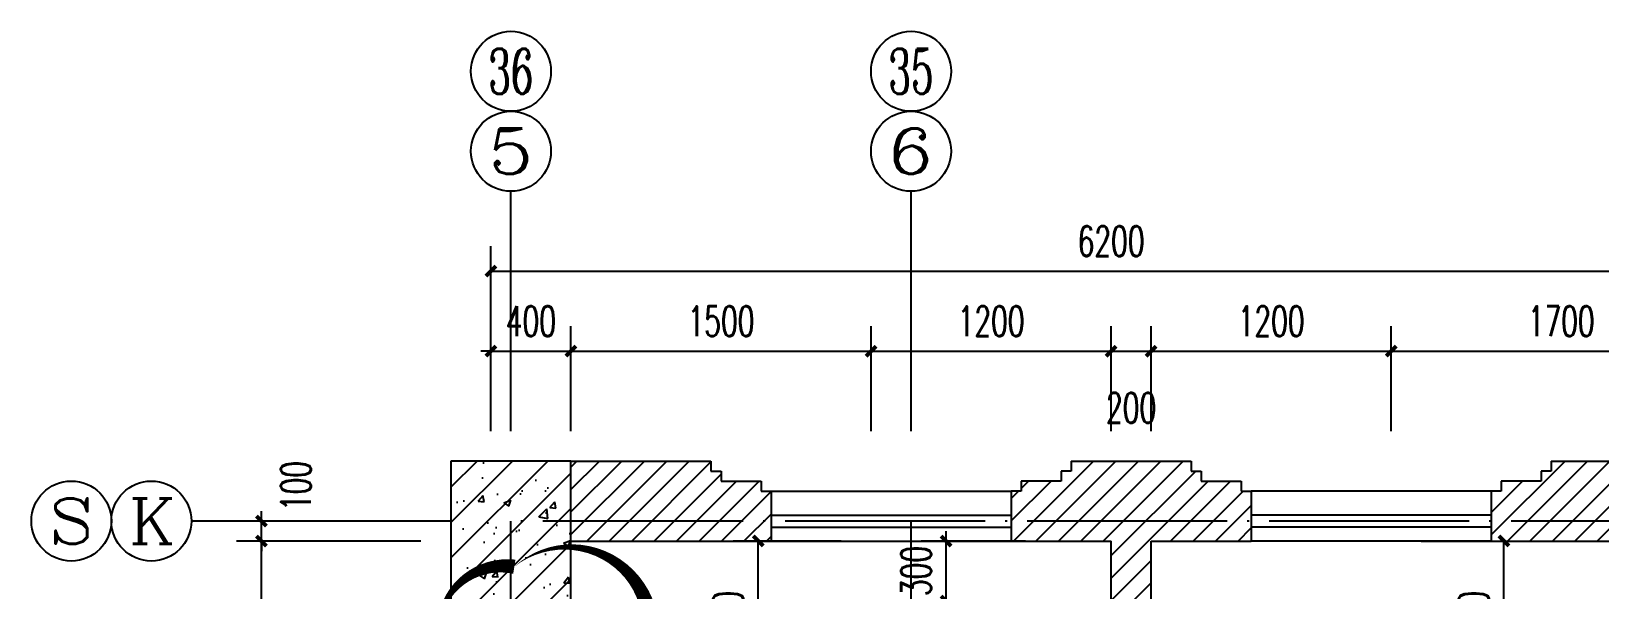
# Model space of a CAD drawing. Extents: x 307762 to 522490, y -326758 to -245675.
# Drawn here: x 393102 to 400941, y -297748 to -294955 of the extents above; entities that cross this region are included whole.
import ezdxf
from ezdxf.enums import TextEntityAlignment as Align

# ---------------------------------------------------------------- set-up
doc = ezdxf.new("R2010")
doc.units = 0
doc.header["$LTSCALE"] = 1000
doc.header["$MEASUREMENT"] = 0
doc.linetypes.add('DOTE', pattern=[2.42, 2, -0.2, 0.02, -0.2])
doc.layers.get('0').update_dxf_attribs({"linetype": 'CONTINUOUS'})
doc.layers.get('Defpoints').update_dxf_attribs({"color": 6, "linetype": 'CONTINUOUS'})
for name, color, linetype in [('A-墙线', 2, 'CONTINUOUS'), ('A-外窗', 145, 'CONTINUOUS'), ('AXIS', 3, 'CONTINUOUS'), ('AXIS_TEXT', 7, 'CONTINUOUS'), ('COLUMN', 2, 'CONTINUOUS'), ('DOTE', 1, 'DOTE'), ('PUB_DIM', 3, 'CONTINUOUS'), ('PUB_HATCH', 250, 'CONTINUOUS')]:
    doc.layers.add(name, color=color, linetype=linetype)
doc.styles.add('_TCH_AXIS', font='COMPLEX', dxfattribs={"bigfont": 'GBCBIG'})
doc.styles.add('COMPLEX', font='COMPLEX')
doc.styles.add('DIM_FONT', font='SIMPLEX.shx', dxfattribs={"width": 0.65})
doc.dimstyles.new('DIMN50', dxfattribs={"dimscale": 0.5, "dimtxt": 300, "dimasz": 100, "dimexe": 250, "dimexo": 300, "dimgap": 150, "dimtad": 1, "dimdec": 0, "dimzin": 0, "dimdsep": 46, "dimtxsty": 'DIM_FONT', "dimblk": 'ARCHTICK', "dimcen": 0.09, "dimclrt": 7, "dimazin": 2, "dimtfac": 1, "dimtdec": 0, "dimtix": 1, "dimtmove": 2, "dimatfit": 3, "dimfxl": 0, "dimtolj": 1, "dimtzin": 0, "dimarcsym": 0})

# ---------------------------------------------------------------- blocks, each defined once
blk = doc.blocks.new('_ArchTick')
at = {"color": 0, "linetype": 'ByBlock', "const_width": 0.4}
blk.add_lwpolyline([(-0.5, -0.5), (0.5, 0.5)], dxfattribs=at)
blk = doc.blocks.new('*D102')
at = {"layer": 'Defpoints', "color": 0}
for p in [(399898.8, -297504.9), (400462.4, -297504.9), (399898.8, -298254.9)]:
    blk.add_point(p, dxfattribs=at)
at = {"layer": 'PUB_DIM', "color": 0, "lineweight": -2}
for p, q in [((400048.8, -297504.9), (400587.4, -297504.9)), ((400462.4, -298254.9), (400462.4, -297504.9)), ((400048.8, -298254.9), (400587.4, -298254.9))]:
    blk.add_line(p, q, dxfattribs=at)
at = {"layer": 'PUB_DIM', "color": 0, "lineweight": -2, "xscale": 50, "yscale": 50, "zscale": 50}
for p, rotation in [((400462.4, -297504.9), 90), ((400462.4, -298254.9), 270)]:
    blk.add_blockref('_ArchTick', p, dxfattribs=dict(at, rotation=rotation))
at = {"layer": 'PUB_DIM', "color": 7, "insert": (400312.4, -297879.9), "char_height": 150, "attachment_point": 5, "rotation": 90, "style": 'DIM_FONT'}
blk.add_mtext('\\A1;750', dxfattribs=at)
blk = doc.blocks.new('*D122')
at = {"layer": 'Defpoints', "color": 0}
for p in [(396735.1, -297504.9), (397298.8, -297504.9), (397298.8, -298254.9)]:
    blk.add_point(p, dxfattribs=at)
at = {"layer": 'PUB_DIM', "color": 0, "lineweight": -2}
for p, q in [((397148.8, -297504.9), (396610.1, -297504.9)), ((396735.1, -298254.9), (396735.1, -297504.9)), ((397148.8, -298254.9), (396610.1, -298254.9))]:
    blk.add_line(p, q, dxfattribs=at)
at = {"layer": 'PUB_DIM', "color": 0, "lineweight": -2, "xscale": 50, "yscale": 50, "zscale": 50}
for p, rotation in [((396735.1, -297504.9), 90), ((396735.1, -298254.9), 270)]:
    blk.add_blockref('_ArchTick', p, dxfattribs=dict(at, rotation=rotation))
at = {"layer": 'PUB_DIM', "color": 7, "insert": (396585.1, -297879.9), "char_height": 150, "attachment_point": 5, "rotation": 90, "style": 'DIM_FONT'}
blk.add_mtext('\\A1;750', dxfattribs=at)
blk = doc.blocks.new('*D126')
at = {"layer": 'AXIS', "color": 0, "lineweight": -2}
for p, q in [((395398.8, -296954.9), (395398.8, -296429.9)), ((395798.8, -296954.9), (395798.8, -296429.9)), ((395398.8, -296554.9), (395348.8, -296554.9)), ((395398.8, -296554.9), (395798.8, -296554.9)), ((395798.8, -296554.9), (395848.8, -296554.9))]:
    blk.add_line(p, q, dxfattribs=at)
at = {"layer": 'Defpoints', "color": 0}
for p in [(395798.8, -296554.9), (395398.8, -297104.9), (395798.8, -297104.9)]:
    blk.add_point(p, dxfattribs=at)
at = {"layer": 'AXIS', "color": 0, "lineweight": -2, "xscale": 50, "yscale": 50, "zscale": 50}
blk.add_blockref('_ArchTick', (395398.8, -296554.9), dxfattribs=at)
at = {"layer": 'AXIS', "color": 0, "lineweight": -2, "xscale": 50, "yscale": 50, "zscale": 50, "rotation": 180}
blk.add_blockref('_ArchTick', (395798.8, -296554.9), dxfattribs=at)
at = {"layer": 'AXIS', "color": 7, "insert": (395598.8, -296404.9), "char_height": 150, "attachment_point": 5, "style": 'DIM_FONT'}
blk.add_mtext('\\A1;400', dxfattribs=at)
blk = doc.blocks.new('*D127')
at = {"layer": 'AXIS', "color": 0, "lineweight": -2}
for p, q in [((395798.8, -296954.9), (395798.8, -296429.9)), ((397298.8, -296954.9), (397298.8, -296429.9)), ((395798.8, -296554.9), (397298.8, -296554.9))]:
    blk.add_line(p, q, dxfattribs=at)
at = {"layer": 'Defpoints', "color": 0}
for p in [(397298.8, -296554.9), (395798.8, -297104.9), (397298.8, -297104.9)]:
    blk.add_point(p, dxfattribs=at)
at = {"layer": 'AXIS', "color": 0, "lineweight": -2, "xscale": 50, "yscale": 50, "zscale": 50, "rotation": 180}
blk.add_blockref('_ArchTick', (395798.8, -296554.9), dxfattribs=at)
at = {"layer": 'AXIS', "color": 0, "lineweight": -2, "xscale": 50, "yscale": 50, "zscale": 50}
blk.add_blockref('_ArchTick', (397298.8, -296554.9), dxfattribs=at)
at = {"layer": 'AXIS', "color": 7, "insert": (396548.8, -296404.9), "char_height": 150, "attachment_point": 5, "style": 'DIM_FONT'}
blk.add_mtext('\\A1;1500', dxfattribs=at)
blk = doc.blocks.new('*D128')
at = {"layer": 'AXIS', "color": 0, "lineweight": -2}
for p, q in [((397298.8, -296954.9), (397298.8, -296429.9)), ((398498.8, -296954.9), (398498.8, -296429.9)), ((397298.8, -296554.9), (398498.8, -296554.9))]:
    blk.add_line(p, q, dxfattribs=at)
at = {"layer": 'Defpoints', "color": 0}
for p in [(398498.8, -296554.9), (397298.8, -297104.9), (398498.8, -297104.9)]:
    blk.add_point(p, dxfattribs=at)
at = {"layer": 'AXIS', "color": 0, "lineweight": -2, "xscale": 50, "yscale": 50, "zscale": 50, "rotation": 180}
blk.add_blockref('_ArchTick', (397298.8, -296554.9), dxfattribs=at)
at = {"layer": 'AXIS', "color": 0, "lineweight": -2, "xscale": 50, "yscale": 50, "zscale": 50}
blk.add_blockref('_ArchTick', (398498.8, -296554.9), dxfattribs=at)
at = {"layer": 'AXIS', "color": 7, "insert": (397898.8, -296404.9), "char_height": 150, "attachment_point": 5, "style": 'DIM_FONT'}
blk.add_mtext('\\A1;1200', dxfattribs=at)
blk = doc.blocks.new('*D129')
at = {"layer": 'AXIS', "color": 0, "lineweight": -2}
for p, q in [((398498.8, -296954.9), (398498.8, -296429.9)), ((398698.8, -296954.9), (398698.8, -296429.9)), ((398498.8, -296554.9), (398698.8, -296554.9))]:
    blk.add_line(p, q, dxfattribs=at)
at = {"layer": 'Defpoints', "color": 0}
for p in [(398698.8, -296554.9), (398498.8, -297104.9), (398698.8, -297104.9)]:
    blk.add_point(p, dxfattribs=at)
at = {"layer": 'AXIS', "color": 0, "lineweight": -2, "xscale": 50, "yscale": 50, "zscale": 50, "rotation": 180}
blk.add_blockref('_ArchTick', (398498.8, -296554.9), dxfattribs=at)
at = {"layer": 'AXIS', "color": 0, "lineweight": -2, "xscale": 50, "yscale": 50, "zscale": 50}
blk.add_blockref('_ArchTick', (398698.8, -296554.9), dxfattribs=at)
at = {"layer": 'AXIS', "color": 7, "insert": (398598.8, -296838.7), "char_height": 150, "attachment_point": 5, "style": 'DIM_FONT'}
blk.add_mtext('\\A1;200', dxfattribs=at)
blk = doc.blocks.new('*D130')
at = {"layer": 'AXIS', "color": 0, "lineweight": -2}
for p, q in [((398698.8, -296954.9), (398698.8, -296429.9)), ((399898.8, -296954.9), (399898.8, -296429.9)), ((398698.8, -296554.9), (399898.8, -296554.9))]:
    blk.add_line(p, q, dxfattribs=at)
at = {"layer": 'Defpoints', "color": 0}
for p in [(399898.8, -296554.9), (398698.8, -297104.9), (399898.8, -297104.9)]:
    blk.add_point(p, dxfattribs=at)
at = {"layer": 'AXIS', "color": 0, "lineweight": -2, "xscale": 50, "yscale": 50, "zscale": 50, "rotation": 180}
blk.add_blockref('_ArchTick', (398698.8, -296554.9), dxfattribs=at)
at = {"layer": 'AXIS', "color": 0, "lineweight": -2, "xscale": 50, "yscale": 50, "zscale": 50}
blk.add_blockref('_ArchTick', (399898.8, -296554.9), dxfattribs=at)
at = {"layer": 'AXIS', "color": 7, "insert": (399298.8, -296404.9), "char_height": 150, "attachment_point": 5, "style": 'DIM_FONT'}
blk.add_mtext('\\A1;1200', dxfattribs=at)
blk = doc.blocks.new('*D131')
at = {"layer": 'AXIS', "color": 0, "lineweight": -2}
for p, q in [((399898.8, -296954.9), (399898.8, -296429.9)), ((401598.8, -296954.9), (401598.8, -296429.9)), ((399898.8, -296554.9), (401598.8, -296554.9))]:
    blk.add_line(p, q, dxfattribs=at)
at = {"layer": 'Defpoints', "color": 0}
for p in [(401598.8, -296554.9), (399898.8, -297104.9), (401598.8, -297104.9)]:
    blk.add_point(p, dxfattribs=at)
at = {"layer": 'AXIS', "color": 0, "lineweight": -2, "xscale": 50, "yscale": 50, "zscale": 50, "rotation": 180}
blk.add_blockref('_ArchTick', (399898.8, -296554.9), dxfattribs=at)
at = {"layer": 'AXIS', "color": 0, "lineweight": -2, "xscale": 50, "yscale": 50, "zscale": 50}
blk.add_blockref('_ArchTick', (401598.8, -296554.9), dxfattribs=at)
at = {"layer": 'AXIS', "color": 7, "insert": (400748.8, -296404.9), "char_height": 150, "attachment_point": 5, "style": 'DIM_FONT'}
blk.add_mtext('\\A1;1700', dxfattribs=at)
blk = doc.blocks.new('*D132')
at = {"layer": 'AXIS', "color": 0, "lineweight": -2}
for p, q in [((395398.8, -296954.9), (395398.8, -296029.9)), ((401598.8, -296954.9), (401598.8, -296029.9)), ((395398.8, -296154.9), (401598.8, -296154.9))]:
    blk.add_line(p, q, dxfattribs=at)
at = {"layer": 'Defpoints', "color": 0}
for p in [(401598.8, -296154.9), (395398.8, -297104.9), (401598.8, -297104.9)]:
    blk.add_point(p, dxfattribs=at)
at = {"layer": 'AXIS', "color": 0, "lineweight": -2, "xscale": 50, "yscale": 50, "zscale": 50, "rotation": 180}
blk.add_blockref('_ArchTick', (395398.8, -296154.9), dxfattribs=at)
at = {"layer": 'AXIS', "color": 0, "lineweight": -2, "xscale": 50, "yscale": 50, "zscale": 50}
blk.add_blockref('_ArchTick', (401598.8, -296154.9), dxfattribs=at)
at = {"layer": 'AXIS', "color": 7, "insert": (398498.8, -296004.9), "char_height": 150, "attachment_point": 5, "style": 'DIM_FONT'}
blk.add_mtext('\\A1;6200', dxfattribs=at)
blk = doc.blocks.new('*D133')
at = {"layer": 'AXIS', "color": 0, "lineweight": -2}
for p, q in [((397673.9, -297504.9), (397673.9, -297454.9)), ((398071.1, -297504.9), (397548.9, -297504.9)), ((397673.9, -297804.9), (397673.9, -297504.9)), ((398071.1, -297804.9), (397548.9, -297804.9)), ((397673.9, -297804.9), (397673.9, -297854.9))]:
    blk.add_line(p, q, dxfattribs=at)
at = {"layer": 'Defpoints', "color": 0}
for p in [(397673.9, -297504.9), (398221.1, -297504.9), (398221.1, -297804.9)]:
    blk.add_point(p, dxfattribs=at)
at = {"layer": 'AXIS', "color": 0, "lineweight": -2, "xscale": 50, "yscale": 50, "zscale": 50}
for p, rotation in [((397673.9, -297504.9), 270), ((397673.9, -297804.9), 90)]:
    blk.add_blockref('_ArchTick', p, dxfattribs=dict(at, rotation=rotation))
at = {"layer": 'AXIS', "color": 7, "insert": (397523.9, -297654.9), "char_height": 150, "attachment_point": 5, "rotation": 90, "style": 'DIM_FONT'}
blk.add_mtext('\\A1;300', dxfattribs=at)
blk = doc.blocks.new('*D142')
at = {"layer": 'AXIS', "color": 0, "lineweight": -2}
for p, q in [((395048.8, -297404.9), (394126.5, -297404.9)), ((394251.5, -297404.9), (394251.5, -297354.9)), ((394251.5, -297504.9), (394251.5, -297404.9)), ((395048.8, -297504.9), (394126.5, -297504.9)), ((394251.5, -297504.9), (394251.5, -297554.9))]:
    blk.add_line(p, q, dxfattribs=at)
at = {"layer": 'Defpoints', "color": 0}
for p in [(394251.5, -297404.9), (395198.8, -297404.9), (395198.8, -297504.9)]:
    blk.add_point(p, dxfattribs=at)
at = {"layer": 'AXIS', "color": 0, "lineweight": -2, "xscale": 50, "yscale": 50, "zscale": 50}
for p, rotation in [((394251.5, -297404.9), 270), ((394251.5, -297504.9), 90)]:
    blk.add_blockref('_ArchTick', p, dxfattribs=dict(at, rotation=rotation))
at = {"layer": 'AXIS', "color": 7, "insert": (394424, -297229.9), "char_height": 150, "attachment_point": 5, "rotation": 90, "style": 'DIM_FONT'}
blk.add_mtext('\\A1;100', dxfattribs=at)
blk = doc.blocks.new('*D143')
at = {"layer": 'AXIS', "color": 0, "lineweight": -2}
for p, q in [((395048.8, -297504.9), (394126.5, -297504.9)), ((394251.5, -304904.9), (394251.5, -297504.9)), ((395048.8, -304904.9), (394126.5, -304904.9))]:
    blk.add_line(p, q, dxfattribs=at)
at = {"layer": 'Defpoints', "color": 0}
for p in [(394251.5, -297504.9), (395198.8, -297504.9), (395198.8, -304904.9)]:
    blk.add_point(p, dxfattribs=at)
at = {"layer": 'AXIS', "color": 0, "lineweight": -2, "xscale": 50, "yscale": 50, "zscale": 50}
for p, rotation in [((394251.5, -297504.9), 90), ((394251.5, -304904.9), 270)]:
    blk.add_blockref('_ArchTick', p, dxfattribs=dict(at, rotation=rotation))
at = {"layer": 'AXIS', "color": 7, "insert": (394101.5, -301204.9), "char_height": 150, "attachment_point": 5, "rotation": 90, "style": 'DIM_FONT'}
blk.add_mtext('\\A1;7400', dxfattribs=at)
blk = doc.blocks.new('_AXISO')
blk.add_circle((0, 0), 0.5)
at = {"layer": 'AXIS_TEXT', "style": 'COMPLEX', "width": 1.041667}
blk.add_attdef('A', text='', height=0.56, dxfattribs=at).set_placement((-0.25, -0.28), (0.25, -0.28), align=Align.FIT)

msp = doc.modelspace()

# ---------------------------------------------------------------- hatches: boundary and pattern name
at = {"layer": 'PUB_HATCH'}
h = msp.add_hatch(dxfattribs=at)
h.set_pattern_fill('ANSI31', color=256, scale=50, style=0)
h.set_pattern_definition([(45, (395198.77, -305704.93), (-56.1266, 56.1266), [])])
h.paths.add_polyline_path([(401398.8, -297904.9), (401198.8, -297904.9), (401198.8, -304904.9), (401898.8, -304904.9), (401898.8, -304804.9), (401998.8, -304804.9), (401998.8, -304761.2), (401893.8, -304723.9), (402103.8, -304686.9), (401998.8, -304648.7), (401998.8, -304604.9), (401398.8, -304604.9)])
h.paths.add_polyline_path([(401198.8, -297304.9), (401598.8, -297304.9), (401598.8, -296809.4), (401455, -296809.4), (401417.8, -296914.4), (401380.7, -296704.4), (401342.5, -296809.4), (401198.8, -296809.4), (401198.8, -297104.9), (400698.8, -297104.9), (400698.8, -297154.9), (400648.8, -297154.9), (400648.8, -297204.9), (400448.8, -297204.9), (400448.8, -297254.9), (400398.8, -297254.9), (400398.8, -297504.9), (401198.8, -297504.9)])
h.paths.add_polyline_path([(398698.8, -297504.9), (399198.8, -297504.9), (399198.8, -297254.9), (399148.8, -297254.9), (399148.8, -297204.9), (398948.8, -297204.9), (398948.8, -297154.9), (398898.8, -297154.9), (398898.8, -297104.9), (398298.8, -297104.9), (398298.8, -297154.9), (398248.8, -297154.9), (398248.8, -297204.9), (398048.8, -297204.9), (398048.8, -297254.9), (397998.8, -297254.9), (397998.8, -297504.9), (398498.8, -297504.9), (398498.8, -303204.9), (397298.8, -303204.9), (397298.8, -303404.9), (397698.8, -303404.9), (397698.8, -303504.9), (397798.8, -303504.9), (397798.8, -303404.9), (399298.8, -303404.9), (399298.8, -303504.9), (399398.8, -303504.9), (399398.8, -303404.9), (399898.8, -303404.9), (399898.8, -303204.9), (398698.8, -303204.9)])
h.paths.add_polyline_path([(401198.8, -305504.9), (399398.8, -305504.9), (399398.8, -304504.9), (399298.8, -304504.9), (399298.8, -305704.9), (401198.8, -305704.9)])
h.paths.add_polyline_path([(397798.8, -304504.9), (397698.8, -304504.9), (397698.8, -305504.9), (395898.8, -305504.9), (395898.8, -303404.9), (395998.8, -303404.9), (395998.8, -303204.9), (395398.8, -303204.9), (395398.8, -297904.9), (395198.8, -297904.9), (395198.8, -304904.9), (395398.8, -304904.9), (395398.8, -303404.9), (395798.8, -303404.9), (395798.8, -305504.9), (395798.8, -305704.9), (397798.8, -305704.9)])
h.paths.add_polyline_path([(396748.8, -297204.9), (396548.8, -297204.9), (396548.8, -297154.9), (396498.8, -297154.9), (396498.8, -297104.9), (395798.8, -297104.9), (395798.8, -297504.9), (396798.8, -297504.9), (396798.8, -297254.9), (396748.8, -297254.9)])
h = msp.add_hatch(dxfattribs=at)
h.set_pattern_fill('钢筋混凝土', color=256, scale=50, style=0)
h.set_pattern_definition([(45, (0, 0), (-88.388348, 88.388348), []), (50, (0, 0), (358.6301, -31.37607), [37.5, -412.5]), (355, (0, 0), (-69.37567, 376.09607), [30, -330]), (100.4514, (29.9, -2.6), (289.2547, 344.71977), [31.8701, -350.57106]), (46.1842, (0, 100), (533.62052, -82.7595), [56.25, -618.75]), (96.6356, (44.47, 93.1), (467.33135, 487.05894), [47.80514, -525.8565]), (351.1842, (0, 100), (467.331, 487.0593), [45, -495]), (21, (50, 75), (298.45353, -201.30945), [37.5, -412.5]), (326, (50, 75), (121.65767, 362.57502), [30, -330]), (71.4514, (74.87, 58.22), (420.11131, 161.26525), [31.8701, -350.57106]), (37.5, (0, 0), (6.079928, 166.446927), [0, -326, 0, -335, 0, -331.25]), (7.5, (0, 0), (131.53477, 197.205856), [0, -191, 0, -318.5, 0, -126.25]), (327.5, (-111.5, 0), (266.911218, -11.277436), [0, -125, 0, -390, 0, -517.5]), (317.5, (-161.5, 0), (291.59308, 50.05249), [0, -162.5, 0, -259, 0, -367.5])])
h.paths.add_polyline_path([(395798.8, -297104.9), (395198.8, -297104.9), (395198.8, -297904.9), (395798.8, -297904.9)])

# ---------------------------------------------------------------- linework, layer by layer
at = {"layer": 'A-墙线'}
for p, q in [((395798.8, -297104.9), (396498.8, -297104.9)), ((396498.8, -297104.9), (396498.8, -297154.9)), ((398298.8, -297104.9), (398898.8, -297104.9)), ((398298.8, -297104.9), (398298.8, -297154.9)), ((398898.8, -297104.9), (398898.8, -297154.9)), ((400698.8, -297104.9), (400698.8, -297154.9)), ((400698.8, -297104.9), (401198.8, -297104.9)), ((396498.8, -297154.9), (396548.8, -297154.9)), ((396548.8, -297154.9), (396548.8, -297204.9)), ((398248.8, -297154.9), (398248.8, -297204.9)), ((398298.8, -297154.9), (398248.8, -297154.9)), ((398898.8, -297154.9), (398948.8, -297154.9)), ((398948.8, -297154.9), (398948.8, -297204.9)), ((400648.8, -297154.9), (400648.8, -297204.9)), ((400698.8, -297154.9), (400648.8, -297154.9)), ((396548.8, -297204.9), (396748.8, -297204.9)), ((396748.8, -297204.9), (396748.8, -297254.9)), ((396748.8, -297254.9), (396798.8, -297254.9)), ((396798.8, -297254.9), (396798.8, -297504.9)), ((398048.8, -297254.9), (397998.8, -297254.9)), ((397998.8, -297254.9), (397998.8, -297504.9)), ((398048.8, -297204.9), (398048.8, -297254.9)), ((398248.8, -297204.9), (398048.8, -297204.9)), ((398948.8, -297204.9), (399148.8, -297204.9)), ((399148.8, -297204.9), (399148.8, -297254.9)), ((399148.8, -297254.9), (399198.8, -297254.9)), ((399198.8, -297254.9), (399198.8, -297504.9)), ((400448.8, -297254.9), (400398.8, -297254.9)), ((400398.8, -297254.9), (400398.8, -297504.9)), ((400448.8, -297204.9), (400448.8, -297254.9)), ((400648.8, -297204.9), (400448.8, -297204.9)), ((395798.8, -297504.9), (396798.8, -297504.9)), ((397998.8, -297504.9), (398498.8, -297504.9)), ((398498.8, -303204.9), (398498.8, -297504.9)), ((398698.8, -303204.9), (398698.8, -297504.9)), ((398698.8, -297504.9), (399198.8, -297504.9)), ((400398.8, -297504.9), (401198.8, -297504.9))]:
    msp.add_line(p, q, dxfattribs=at)
at = {"layer": 'A-外窗'}
for p, q in [((396798.8, -297254.9), (397998.8, -297254.9)), ((400398.8, -297254.9), (399198.8, -297254.9)), ((396798.8, -297374.9), (397998.8, -297374.9)), ((400398.8, -297374.9), (399198.8, -297374.9)), ((396798.8, -297434.9), (397998.8, -297434.9)), ((400398.8, -297434.9), (399198.8, -297434.9)), ((396798.8, -297504.9), (397998.8, -297504.9)), ((400398.8, -297504.9), (399198.8, -297504.9))]:
    msp.add_line(p, q, dxfattribs=at)
at = {"layer": 'AXIS'}
for p, q in [((395498.8, -295354.9), (395498.8, -295354.9)), ((397498.8, -295354.9), (397498.8, -295354.9)), ((395498.8, -296954.9), (395498.8, -295754.9)), ((397498.8, -296954.9), (397498.8, -295754.9)), ((393501.6, -297404.9), (393501.6, -297404.9)), ((395198.8, -297404.9), (393901.6, -297404.9))]:
    msp.add_line(p, q, dxfattribs=at)
at = {"layer": 'COLUMN'}
for p, q in [((395798.8, -297104.9), (395198.8, -297104.9)), ((395198.8, -297104.9), (395198.8, -297904.9)), ((395798.8, -297904.9), (395798.8, -297104.9))]:
    msp.add_line(p, q, dxfattribs=at)
at = {"layer": 'Defpoints'}
msp.add_lwpolyline([(394953.1, -303661.3, 0, 71.9, -0.520567), (394953.1, -302989.8, 0, 71.9, -0.520567), (395031.2, -302568.2, 0, 71.9, -0.520567), (395046.8, -301834.2, 0, 71.9, -0.520567), (395046.8, -301147, 0, 71.9, -0.520567), (395046.8, -300616.1, 0, 71.9, -0.520567), (395000, -299944.6, 0, 71.9, -0.520567), (395031.2, -299413.6, 0, 71.9, -0.520567), (395156.2, -298851.4, 0, 71.9, -0.520567), (395156.2, -298445.3, 0, 71.9, -0.520567), (395140.6, -298023.7, 0, 71.9, -0.520567), (395515.7, -297633.3, 0, 71.9, -0.520567), (396172, -297805.1, 0, 71.9, -0.520567), (396172, -298351.6, 0, 71.9, -0.520567), (396172, -298742.1, 0, 71.9, -0.520567), (396250.1, -299226.2, 0, 71.9, -0.520567), (396250.1, -299772.8, 0, 71.9, -0.520567), (396250.1, -300475.5, 0, 71.9, -0.520567), (396172, -301193.9, 0, 71.9, -0.520567), (396140.7, -301927.9, 0, 71.9, -0.520567), (396093.9, -302427.6, 0, 71.9, -0.520567), (396125.1, -302786.8, 0, 71.9, -0.520567), (396125.1, -303536.4, 0, 71.9, -0.520567), (395922, -303848.7, 0, 71.9, -0.520567)], format="xyseb", close=True, dxfattribs=at)
at = {"layer": 'DOTE', "ltscale": 0.5}
for p, q in [((401498.8, -297404.9), (395498.8, -297404.9)), ((395498.8, -305404.9), (395498.8, -297404.9)), ((397498.8, -305404.9), (397498.8, -297404.9))]:
    msp.add_line(p, q, dxfattribs=at)

# ---------------------------------------------------------------- block references
at = {"layer": 'AXIS'}
ref = msp.add_blockref('_AXISO', (395498.8, -295154.9), dxfattribs=dict(at, xscale=400, yscale=400, zscale=400))
ref.add_attrib('A', '36', dxfattribs={"layer": 'AXIS_TEXT', "height": 226.27, "style": '_TCH_AXIS', "width": 0.636364}).set_placement((395385.6, -295268.1), (395611.9, -295268.1), align=Align.FIT)
ref = msp.add_blockref('_AXISO', (397498.8, -295154.9), dxfattribs=dict(at, xscale=400, yscale=400, zscale=400))
ref.add_attrib('A', '35', dxfattribs={"layer": 'AXIS_TEXT', "height": 226.27, "style": '_TCH_AXIS', "width": 0.636364}).set_placement((397385.6, -295268.1), (397611.9, -295268.1), align=Align.FIT)
ref = msp.add_blockref('_AXISO', (395498.8, -295554.9), dxfattribs=dict(at, xscale=400, yscale=400, zscale=400))
ref.add_attrib('A', '5', dxfattribs={"layer": 'AXIS_TEXT', "height": 226.3, "style": '_TCH_AXIS', "width": 1.5}).set_placement((395385.6, -295668.1), (395611.9, -295668.1), align=Align.FIT)
ref = msp.add_blockref('_AXISO', (397498.8, -295554.9), dxfattribs=dict(at, xscale=400, yscale=400, zscale=400))
ref.add_attrib('A', '6', dxfattribs={"layer": 'AXIS_TEXT', "height": 226.3, "style": '_TCH_AXIS', "width": 1.5}).set_placement((397385.6, -295668.1), (397611.9, -295668.1), align=Align.FIT)
ref = msp.add_blockref('_AXISO', (393301.6, -297404.9), dxfattribs=dict(at, xscale=400, yscale=400, zscale=400))
ref.add_attrib('A', 'S', dxfattribs={"layer": 'AXIS_TEXT', "height": 226.3, "style": '_TCH_AXIS', "width": 1.5}).set_placement((393188.4, -297518.1), (393414.7, -297518.1), align=Align.FIT)
ref = msp.add_blockref('_AXISO', (393701.6, -297404.9), dxfattribs=dict(at, xscale=400, yscale=400, zscale=400))
ref.add_attrib('A', 'K', dxfattribs={"layer": 'AXIS_TEXT', "height": 226.3, "style": '_TCH_AXIS', "width": 1.105263}).set_placement((393588.4, -297518.1), (393814.7, -297518.1), align=Align.FIT)

# ---------------------------------------------------------------- dimensions: what is measured, and where the dimension line sits
for p1, p2, distance, picture, middle in [((395398.8, -297104.9), (401598.8, -297104.9), 950, '*D132', (398498.8, -296004.9)), ((395398.8, -297104.9), (395798.8, -297104.9), 550, '*D126', (395598.8, -296404.9)), ((395798.8, -297104.9), (397298.8, -297104.9), 550, '*D127', (396548.8, -296404.9)), ((397298.8, -297104.9), (398498.8, -297104.9), 550, '*D128', (397898.8, -296404.9)), ((398698.8, -297104.9), (399898.8, -297104.9), 550, '*D130', (399298.8, -296404.9)), ((399898.8, -297104.9), (401598.8, -297104.9), 550, '*D131', (400748.8, -296404.9)), ((395198.8, -304904.9), (395198.8, -297504.9), 947.2, '*D143', (394101.5, -301204.9)), ((398221.1, -297804.9), (398221.1, -297504.9), 547.2, '*D133', (397523.9, -297654.9))]:
    dim = msp.add_aligned_dim(p1=p1, p2=p2, distance=distance, dimstyle='DIMN50', dxfattribs=at)
    dim.commit()
    dim.dimension.update_dxf_attribs({"geometry": picture, "text_midpoint": middle})
for base, p1, p2, angle, picture, middle in [((398698.8, -296554.9), (398498.8, -297104.9), (398698.8, -297104.9), 0, '*D129', (398598.8, -296838.7)), ((394251.5, -297404.9), (395198.8, -297504.9), (395198.8, -297404.9), 90, '*D142', (394424, -297229.9))]:
    dim = msp.add_linear_dim(base=base, p1=p1, p2=p2, angle=angle, dimstyle='DIMN50', dxfattribs=at)
    dim.commit()
    dim.dimension.update_dxf_attribs({"geometry": picture, "text_midpoint": middle, "dimtype": 129})
at = {"layer": 'PUB_DIM'}
for p1, p2, distance, picture, middle in [((397298.8, -298254.9), (397298.8, -297504.9), 563.6, '*D122', (396585.1, -297879.9)), ((399898.8, -298254.9), (399898.8, -297504.9), -563.6, '*D102', (400312.4, -297879.9))]:
    dim = msp.add_aligned_dim(p1=p1, p2=p2, distance=distance, dimstyle='DIMN50', dxfattribs=at)
    dim.commit()
    dim.dimension.update_dxf_attribs({"geometry": picture, "text_midpoint": middle})

doc.saveas('drawing.dxf')
